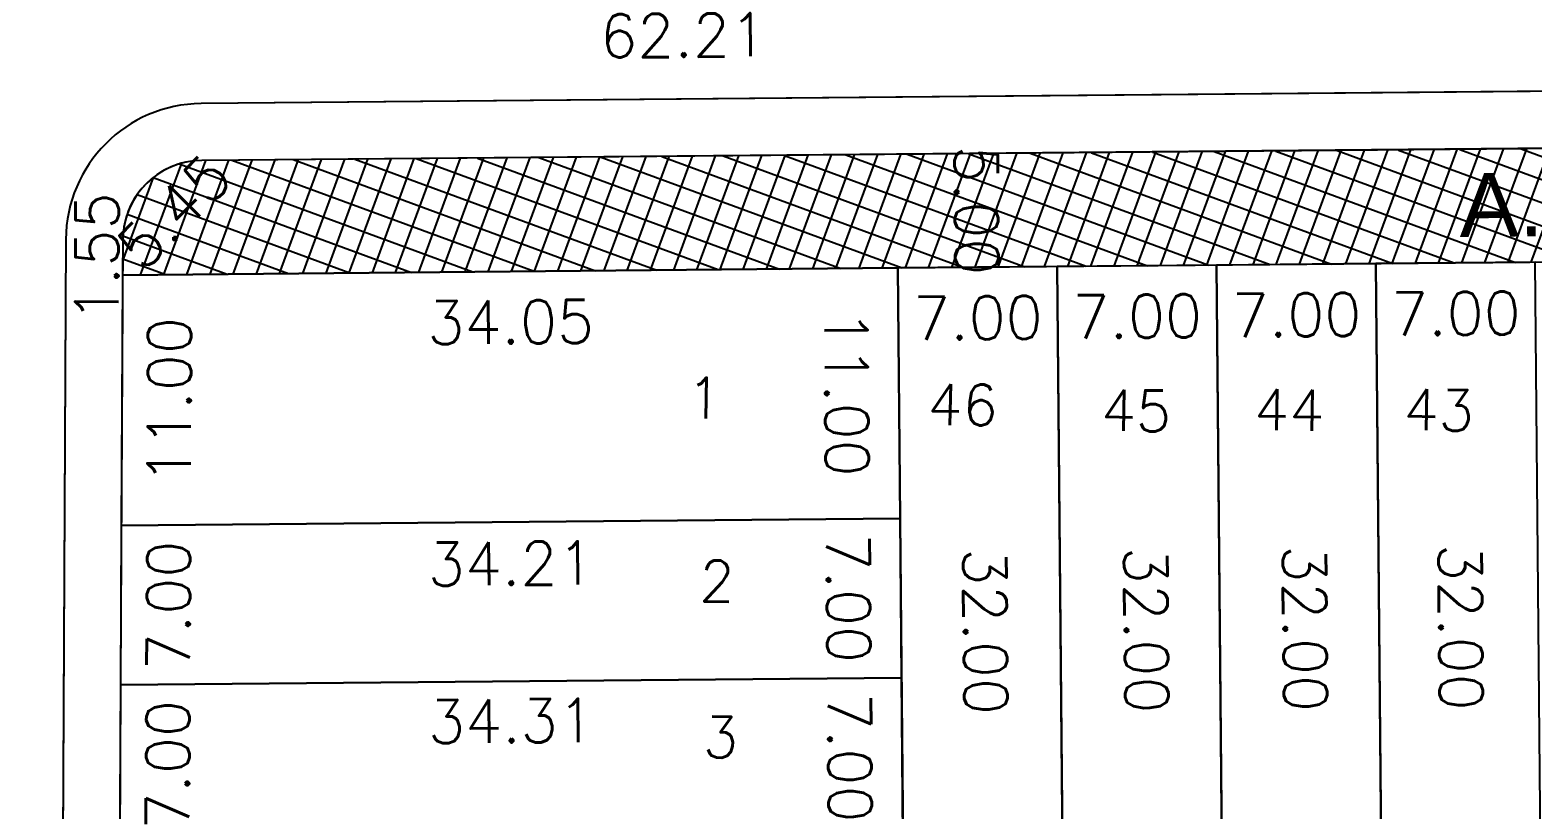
# Model space of a CAD drawing. Header units: millimetres. Extents: x -4430026 to 4783824, y 584 to 9593110.
# Drawn here: x 2426 to 2492.1, y 1470.8 to 1505 of the extents above; entities that cross this region are included whole.
import ezdxf
from ezdxf.enums import TextEntityAlignment as Align

# ---------------------------------------------------------------- set-up
doc = ezdxf.new("R2010")
doc.units = ezdxf.units.MM
doc.linetypes.add('CONTINUO', pattern=[0])
for name, color, linetype in [('Bra-Rua Calçadas', 1, 'Continuous'), ('Calçada', 1, 'Continuous'), ('Cota', 8, 'Continuous'), ('COTAS', 8, 'Continuous'), ('Lotes', 2, 'Continuous'), ('Numero de lotes', 5, 'Continuous'), ('TXT A.VERDES', 7, 'Continuous'), ('Área Verde Alameda etc.', 92, 'Continuous')]:
    doc.layers.add(name, color=color, linetype=linetype)
doc.styles.add('arcad1', font='romans.shx')
doc.styles.add('ROMANS', font='romans.shx')
doc.dimstyles.new('BOLA100', dxfattribs={"dimscale": 0, "dimtxt": 1.9, "dimasz": 0.18, "dimexe": 0.18, "dimexo": 0.063, "dimgap": 0, "dimtad": 1, "dimzin": 4, "dimdsep": 46, "dimtxsty": 'ROMANS', "dimcen": 0.09, "dimse1": 1, "dimse2": 1, "dimsd1": 1, "dimsd2": 1, "dimclrt": 256, "dimaunit": 1, "dimadec": 4, "dimazin": 0, "dimtfac": 1.2, "dimtix": 1, "dimtmove": 2, "dimatfit": 3, "dimfxl": 1, "dimtvp": 2, "dimtolj": 1, "dimtzin": 4, "dimarcsym": 0})

# ---------------------------------------------------------------- blocks, each defined once
blk = doc.blocks.new('*D6601')
at = {"layer": 'DEFPOINTS', "color": 0}
for p in [(2430.105068930878, 1494.248102849398), (2464.157103695429, 1494.557508569259), (2464.18590302142, 1491.387962607716)]:
    blk.add_point(p, dxfattribs=at)
at = {"layer": 'Cota', "insert": (2447.151254046261, 1492.183220534136), "char_height": 1.9, "attachment_point": 5, "rotation": 0.5205901552238011, "style": 'ROMANS'}
blk.add_mtext('\\A1;34.05', dxfattribs=at)
blk = doc.blocks.new('*D6620')
at = {"layer": 'DEFPOINTS', "color": 0}
for p in [(2464.257048446672, 1483.557962622542), (2430.048487440205, 1483.247134665076), (2464.282228896378, 1480.78669662406)]:
    blk.add_point(p, dxfattribs=at)
at = {"layer": 'Cota', "insert": (2447.169316800285, 1481.581243431678), "char_height": 1.9, "attachment_point": 5, "rotation": 0.5205901537388129, "style": 'ROMANS'}
blk.add_mtext('\\A1;34.21', dxfattribs=at)
blk = doc.blocks.new('*D6621')
at = {"layer": 'DEFPOINTS', "color": 0}
for p in [(2430.01248103798, 1476.246518544901), (2464.320649662508, 1476.558251567233), (2464.345067970399, 1473.870864076589)]:
    blk.add_point(p, dxfattribs=at)
at = {"layer": 'Cota', "insert": (2447.182352065167, 1474.664958351773), "char_height": 1.9, "attachment_point": 5, "rotation": 0.5205901602903866, "style": 'ROMANS'}
blk.add_mtext('\\A1;34.31', dxfattribs=at)
blk = doc.blocks.new('*D6650')
at = {"layer": 'DEFPOINTS', "color": 0}
for p in [(2430.01248103798, 1476.246518544901), (2433.053036544055, 1476.23358251069), (2429.97647463203, 1469.245902424727)]:
    blk.add_point(p, dxfattribs=at)
at = {"layer": 'Cota', "insert": (2432.088153035417, 1472.737302950001), "char_height": 1.9, "attachment_point": 5, "rotation": 89.75623674998181, "style": 'ROMANS'}
blk.add_mtext('\\A1;7.00', dxfattribs=at)
blk = doc.blocks.new('*D6651')
at = {"layer": 'DEFPOINTS', "color": 0}
for p in [(2430.048487440205, 1483.247134665076), (2433.082820755939, 1483.234225103155), (2430.01248103798, 1476.246518544901)]:
    blk.add_point(p, dxfattribs=at)
at = {"layer": 'Cota', "insert": (2432.1179372473, 1479.737945542474), "char_height": 1.9, "attachment_point": 5, "rotation": 89.75623674998181, "style": 'ROMANS'}
blk.add_mtext('\\A1;7.00', dxfattribs=at)
blk = doc.blocks.new('*D6652')
at = {"layer": 'DEFPOINTS', "color": 0}
for p in [(2430.105068930878, 1494.248102849398), (2433.129624523735, 1494.235234886769), (2430.048487440205, 1483.247134665076)]:
    blk.add_point(p, dxfattribs=at)
at = {"layer": 'Cota', "insert": (2432.156231240034, 1488.738771730501), "char_height": 1.9, "attachment_point": 5, "rotation": 89.75623674998181, "style": 'ROMANS'}
blk.add_mtext('\\A1;11.00', dxfattribs=at)
blk = doc.blocks.new('*D6658')
at = {"layer": 'DEFPOINTS', "color": 0}
for p in [(2461.069341207501, 1476.546097050476), (2462.407021410634, 1476.558251563508), (2462.47062262321, 1469.558540506337)]:
    blk.add_point(p, dxfattribs=at)
at = {"layer": 'Cota', "insert": (2462.05110259876, 1473.054873114639), "char_height": 1.9, "attachment_point": 5, "rotation": 270.5205901478312, "style": 'ROMANS'}
blk.add_mtext('\\A1;7.00', dxfattribs=at)
blk = doc.blocks.new('*D6659')
at = {"layer": 'DEFPOINTS', "color": 0}
for p in [(2461.005739998651, 1483.545808109498), (2462.343420203181, 1483.557962622543), (2462.407021410634, 1476.558251563508)]:
    blk.add_point(p, dxfattribs=at)
at = {"layer": 'Cota', "insert": (2461.987501389918, 1480.054584172752), "char_height": 1.9, "attachment_point": 5, "rotation": 270.5205901478312, "style": 'ROMANS'}
blk.add_mtext('\\A1;7.00', dxfattribs=at)
blk = doc.blocks.new('*D6660')
at = {"layer": 'DEFPOINTS', "color": 0}
for p in [(2460.9057952424, 1494.545354054362), (2462.243475445883, 1494.557508567397), (2462.343420203181, 1483.557962622543)]:
    blk.add_point(p, dxfattribs=at)
at = {"layer": 'Cota', "insert": (2461.905728407883, 1489.0542126747), "char_height": 1.9, "attachment_point": 5, "rotation": 270.5205901478312, "style": 'ROMANS'}
blk.add_mtext('\\A1;11.00', dxfattribs=at)
blk = doc.blocks.new('*D6981')
at = {"layer": 'DEFPOINTS', "color": 0}
for p in [(2464.157103695428, 1494.557508569259, 51.85376853344381), (2471.1568147526, 1494.621109781835, 51.85376853344381), (2471.185614081153, 1491.451563816566)]:
    blk.add_point(p, dxfattribs=at)
at = {"layer": 'Cota', "insert": (2467.677126958944, 1492.369723994759), "char_height": 1.9, "attachment_point": 5, "rotation": 0.5205902009206878, "style": 'ROMANS'}
blk.add_mtext('\\A1;7.00', dxfattribs=at)
blk = doc.blocks.new('*D6982')
at = {"layer": 'DEFPOINTS', "color": 0}
for p in [(2471.1568147526, 1494.621109781835, 51.85376853344381), (2478.156525812565, 1494.684710994411, 51.85376853344381), (2478.185325141102, 1491.515165031005)]:
    blk.add_point(p, dxfattribs=at)
at = {"layer": 'Cota', "insert": (2474.676838017495, 1492.433325209185), "char_height": 1.9, "attachment_point": 5, "rotation": 0.5205902009206878, "style": 'ROMANS'}
blk.add_mtext('\\A1;7.00', dxfattribs=at)
blk = doc.blocks.new('*D6983')
at = {"layer": 'DEFPOINTS', "color": 0}
for p in [(2485.156236868339, 1494.7483122014, 51.85376853344381), (2478.156525812565, 1494.684710994411, 51.85376853344381), (2485.185036196842, 1491.578766241719)]:
    blk.add_point(p, dxfattribs=at)
at = {"layer": 'Cota', "insert": (2481.676549075356, 1492.496926419919), "char_height": 1.9, "attachment_point": 5, "rotation": 0.5205902009206878, "style": 'ROMANS'}
blk.add_mtext('\\A1;7.00', dxfattribs=at)
blk = doc.blocks.new('*D6984')
at = {"layer": 'DEFPOINTS', "color": 0}
for p in [(2485.156236867408, 1494.7483122014, 51.85376853344381), (2492.155947924114, 1494.811913417701, 51.85376853344381), (2492.184747252684, 1491.642367450569)]:
    blk.add_point(p, dxfattribs=at)
at = {"layer": 'Cota', "insert": (2488.67626013069, 1492.560527628764), "char_height": 1.9, "attachment_point": 5, "rotation": 0.5205902009206878, "style": 'ROMANS'}
blk.add_mtext('\\A1;7.00', dxfattribs=at)
blk = doc.blocks.new('*D7009')
at = {"layer": 'DEFPOINTS', "color": 0}
for p in [(2485.156236870668, 1494.748312203262, 51.85376853344381), (2487.78842537605, 1494.772228959343), (2485.446985262433, 1462.749633081306, 51.85376853344381)]:
    blk.add_point(p, dxfattribs=at)
at = {"layer": 'Cota', "insert": (2488.883760363729, 1478.781520991617), "char_height": 1.9, "attachment_point": 5, "rotation": 270.52059017451273, "style": 'ROMANS'}
blk.add_mtext('\\A1;32.00', dxfattribs=at)
blk = doc.blocks.new('*D7010')
at = {"layer": 'DEFPOINTS', "color": 0}
for p in [(2480.949557830938, 1494.710089213719), (2478.156525813962, 1494.684710992549, 51.85376853344381), (2478.4472742034, 1462.686031872456, 51.85376853344381)]:
    blk.add_point(p, dxfattribs=at)
at = {"layer": 'Cota', "insert": (2482.044892811161, 1478.719381246425), "char_height": 1.9, "attachment_point": 5, "rotation": 270.5205901478312, "style": 'ROMANS'}
blk.add_mtext('\\A1;32.00', dxfattribs=at)
blk = doc.blocks.new('*D7011')
at = {"layer": 'DEFPOINTS', "color": 0}
for p in [(2471.156814754928, 1494.621109779973), (2473.974421825605, 1494.646711296524), (2471.44756314716, 1462.622430658017, 51.85376853344381)]:
    blk.add_point(p, dxfattribs=at)
at = {"layer": 'Cota', "insert": (2475.069756805837, 1478.656003328286), "char_height": 1.9, "attachment_point": 5, "rotation": 270.5205901478312, "style": 'ROMANS'}
blk.add_mtext('\\A1;32.00', dxfattribs=at)
blk = doc.blocks.new('*D7012')
at = {"layer": 'DEFPOINTS', "color": 0}
for p in [(2464.157103695894, 1494.557508571122, 51.85376853344381), (2466.906180222868, 1494.582487401186), (2464.447852085798, 1462.558829447303, 51.85376853344381)]:
    blk.add_point(p, dxfattribs=at)
at = {"layer": 'Cota', "insert": (2468.001515203108, 1478.591779432028), "char_height": 1.9, "attachment_point": 5, "rotation": 270.5205901478312, "style": 'ROMANS'}
blk.add_mtext('\\A1;32.00', dxfattribs=at)
blk = doc.blocks.new('*D7569')
at = {"layer": 'DEFPOINTS', "color": 0}
for p in [(2429.932543056128, 1495.797679598991), (2430.113034125288, 1495.796751275707), (2430.105068931226, 1494.248102849398)]:
    blk.add_point(p, dxfattribs=at)
at = {"layer": 'Cota', "insert": (2428.978573024375, 1495.028241474986), "char_height": 1.9, "attachment_point": 5, "rotation": 89.70531208324422, "style": 'ROMANS'}
blk.add_mtext('\\A1;1.55', dxfattribs=at)
blk = doc.blocks.new('*D13732')
at = {"layer": 'DEFPOINTS', "color": 0, "linetype": 'ByBlock'}
for p in [(2485.836728876675, 1506.232050592846), (2423.633233833265, 1505.641589480127), (2485.856779297919, 1504.119792475239)]:
    blk.add_point(p, dxfattribs=at)
at = {"layer": 'COTAS', "linetype": 'ByBlock', "insert": (2454.74601439244, 1504.774519121489), "char_height": 1.9, "attachment_point": 5, "rotation": 0.5438587274732652, "style": 'ROMANS'}
blk.add_mtext('\\A1;62.21', dxfattribs=at)

msp = doc.modelspace()

# ---------------------------------------------------------------- hatches: boundary and pattern name
at = {"layer": 'Área Verde Alameda etc.'}
h = msp.add_hatch(dxfattribs=at)
h.set_pattern_fill('ANSI37', color=256, scale=0.3, angle=24.82082076021936, style=0)
h.set_pattern_definition([(69.82082076021932, (-350710.3129513949, -9590084.730252339), (-0.8940340631347666, 0.3285716724776191), []), (159.8208207602193, (-350710.3129513949, -9590084.730252339), (-0.3285716724776191, -0.8940340631347666), [])])
edge = h.paths.add_edge_path()
edge.add_arc((2600.120399807742, 1496.791659284432), 4.000000000018944, 359.7053121100107, 450.4169223390604)
edge.add_line((2600.091293394436, 1500.791553385604), (2485.234669551124, 1499.729037115399))
edge.add_line((2485.234669551124, 1499.729037115399), (2433.58246809045, 1499.27861682703))
edge.add_line((2433.58246809045, 1499.27861682703), (2433.581186631565, 1499.278605416466))
edge.add_arc((2433.612987830931, 1495.778749894399), 3.499999998802781, 90.52059987980992, 168.7181959123694)
edge.add_arc((2433.612987829883, 1495.778749892537), 3.499999997752149, 168.7181958791112, 179.7053120488335)
edge.add_line((2430.113034125288, 1495.796751275707), (2430.105068931227, 1494.248102849398))
edge.add_line((2430.105068931227, 1494.248102849398), (2464.15710369764, 1494.557508571122))
edge.add_line((2464.15710369764, 1494.557508571122), (2562.153058498969, 1495.44792552856))
edge.add_line((2562.153058498969, 1495.44792552856), (2596.115022810047, 1495.756512843121))
edge.add_line((2596.115022810047, 1495.756512843121), (2596.115040914958, 1495.754555909012))
edge.add_line((2596.115040914958, 1495.754555909012), (2599.115195174572, 1495.782309752006))
edge.add_line((2599.115195174572, 1495.782309752006), (2598.808382152451, 1436.129582868938))
edge.add_arc((2594.308441673451, 1436.15272749779), 4.499999998709352, 322.0935771981903, 359.7053121336411, ccw=False)
edge.add_line((2597.859010158443, 1433.388046065394), (2575.18625128396, 1404.270339373548))
edge.add_line((2575.18625128396, 1404.270339373548), (2559.328282682562, 1416.618286347065))
edge.add_arc((2515.400566556711, 1360.203698199291), 71.49999999941477, 52.09357717580588, 107.345051636251)
edge.add_line((2494.084592598827, 1428.452355725739), (2471.821222523098, 1421.498879509095))
edge.add_line((2471.821222523098, 1421.498879509095), (2471.821222124492, 1421.498923335273))
edge.add_arc((2463.37133346747, 1448.717471823145), 28.50000000180173, 266.0849091851491, 287.24674511473023, ccw=False)
edge.add_arc((2463.506333778483, 1464.553832843948), 44.31873187325987, 230.6280255411862, 267.308765989116, ccw=False)
edge.add_arc((2463.371333460427, 1448.717471817557), 33.50000000160471, 213.3648967111038, 271.758041465927)
edge.add_arc((2463.371333459263, 1448.717471815694), 33.49999999942933, 271.7580414680149, 278.334113793074)
edge.add_arc((2463.371333418576, 1448.71747179148), 33.49999998136616, 278.3341138679301, 280.7380267721213)
edge.add_arc((2463.371333435456, 1448.717471843634), 33.50000002946208, 280.7380267271366, 283.1585204663675)
edge.add_arc((2463.371333306759, 1448.717471784029), 33.50000000072752, 283.1585207039087, 284.2421387254842)
edge.add_arc((2463.371333556703, 1448.717471836183), 33.49999998978848, 284.2421382891939, 287.3450514675355)
edge.add_line((2473.358538041228, 1416.740828080151), (2495.575220152141, 1423.679722331513))
edge.add_arc((2515.40056656195, 1360.203698203016), 66.49999999571736, 52.093577173756785, 107.34505163857901, ccw=False)
edge.add_line((2556.256414426827, 1412.673210252125), (2573.29790585382, 1399.403702797417))
edge.add_arc((2575.448213640471, 1402.165256062571), 3.500000001945207, 232.093577112443, 302.3188004698627)
edge.add_arc((2575.448213622718, 1402.165256055121), 3.500000005087499, 302.3188007806744, 322.0935774433352)
edge.add_line((2578.209766902832, 1400.014948282439), (2601.804086253384, 1430.316177802209))
edge.add_arc((2594.308441675488, 1436.152727494065), 9.499999997033388, 322.0935771866016, 334.2591320507128)
edge.add_arc((2594.308441670599, 1436.15272749034), 9.500000000155616, 334.259132083758, 359.7053121549581)
edge.add_line((2603.808316018303, 1436.103866610725), (2604.120346901344, 1496.771086279351))

# ---------------------------------------------------------------- linework, layer by layer
at = {"layer": 'Bra-Rua Calçadas'}
for points in [[(2434.763421366793, 1431.28654052322, 0.344283246610583), (2473.358538037503, 1416.740828083877), (2495.575220148881, 1423.67972232965, -0.2458617216254934), (2556.256414422171, 1412.67321025585), (2573.297905855683, 1399.403702793692, 0.4142135623732232), (2578.209766902832, 1400.014948282439), (2601.804086253384, 1430.316177802209, 0.1656015335319785), (2603.808316018303, 1436.103866610725), (2604.120346901344, 1496.771086279351, 0.4190157121770457), (2600.075503110291, 1500.791407309521), (2485.234669549727, 1499.729037119124), (2433.582468089518, 1499.278616825167, 0.4101588972071159), (2430.113034124357, 1495.796751275707), (2430.089630987366, 1491.246549993802)], [(2600.091293394436, 1500.791553385604), (2485.234669551124, 1499.729037115399), (2433.58246809045, 1499.27861682703), (2433.581186631565, 1499.278605416466, 0.3550891612407241), (2430.180618901608, 1496.46347138663, 0.04797709861990202), (2430.113034125288, 1495.796751275707), (2430.105068931227, 1494.248102849398), (2464.15710369764, 1494.557508571122), (2562.153058498969, 1495.44792552856)]]:
    msp.add_lwpolyline(points, format="xyb", dxfattribs=at)
at = {"layer": 'Calçada', "lineweight": -3}
for p, q in [((2600.568486352322, 1503.295999031563), (2433.558472509832, 1501.778502233375)), ((2600.568486352322, 1503.295999031563), (2433.558472509832, 1501.778502233375)), ((2427.613067192362, 1495.809609405745), (2427.371809614693, 1448.902628863279)), ((2427.613067192362, 1495.809609405745), (2427.371809615624, 1448.902628863279))]:
    msp.add_line(p, q, dxfattribs=at)
for points in [[(2606.622922317927, 1497.265387184967, 0.4183873915324101), (2600.568486352322, 1503.295999031563), (2433.558472509832, 1501.778502233375, 0.4100520153660303), (2427.613067192362, 1495.809609405745), (2427.371809614693, 1448.902628863279, 0.5075470004174796), (2474.103851815091, 1414.354511387695), (2496.320533921347, 1421.293405637194, -0.2458617216255042), (2554.720480293838, 1410.700672203724), (2571.76197172409, 1397.431164754603, 0.41421356237337), (2580.182304949836, 1398.479014150847), (2603.776624299922, 1428.780243672479, 0.1656015335320142), (2606.308282955421, 1436.091008484412)], [(2606.622922318393, 1497.265387184967, 0.4183873915324101), (2600.568486352322, 1503.295999031563), (2433.558472509832, 1501.778502233375, 0.4100520153660303), (2427.613067192362, 1495.809609405745), (2427.371809615624, 1448.902628863279, 0.5075470004174796), (2474.103851815556, 1414.354511389558), (2496.320533922279, 1421.293405637194, -0.2458617216255042), (2554.720480294303, 1410.700672203724), (2571.76197172409, 1397.431164754603, 0.41421356237337), (2580.182304952164, 1398.479014148984), (2603.776624299922, 1428.780243672479, 0.1656015335320142), (2606.308282955421, 1436.091008484412)], [(2604.122955384535, 1497.278245315004, 0.3332525206078411), (2600.591201070567, 1500.796102225829), (2433.58118722668, 1499.278605422054, 0.4100520153660964), (2430.113034125288, 1495.796751275707), (2429.871776549482, 1448.889770735104, 0.5075470004174845), (2473.358538038434, 1416.740828083877), (2495.575220149347, 1423.679722331513, -0.2458617216255025), (2556.256414423568, 1412.67321025585), (2573.297905855683, 1399.403702799279, 0.4142135623737496), (2578.209766904229, 1400.014948282439), (2601.804086254315, 1430.316177804072, 0.1656015335320091), (2603.808316019235, 1436.103866610725)], [(2604.122955385466, 1497.278245315004, 0.3332525203878572), (2600.591201070567, 1500.796102225829), (2433.581187227612, 1499.278605422054, 0.4100520153660964), (2430.11303412622, 1495.79675127757), (2429.871776549948, 1448.889770736967, 0.5075470004174845), (2473.358538041228, 1416.740828080151), (2495.575220150278, 1423.679722331513, -0.2458617216255025), (2556.256414423568, 1412.67321025585), (2573.297905855683, 1399.403702799279, 0.4142135623737496), (2578.209766904229, 1400.014948282439), (2601.804086254315, 1430.316177804072, 0.1656015335320091), (2603.808316020166, 1436.103866610725)]]:
    msp.add_lwpolyline(points, format="xyb", close=True, dxfattribs=at)
at = {"layer": 'Lotes'}
for p, q in [((2485.156236868688, 1494.7483122014), (2478.156525814311, 1494.684710992549)), ((2492.155947925394, 1494.811913417701), (2485.156236867757, 1494.7483122014)), ((2485.156236868688, 1494.7483122014), (2485.782180697528, 1425.859279140879)), ((2464.157103696243, 1494.557508571122), (2430.105068931227, 1494.248102849398)), ((2471.156814752949, 1494.621109781835), (2464.15710369764, 1494.557508571122)), ((2464.15710369764, 1494.557508571122), (2464.257048455403, 1483.557962622542)), ((2464.257048455403, 1483.557962626267), (2464.157103696243, 1494.557508571122)), ((2478.156525812914, 1494.684710994411), (2471.15681475388, 1494.621109781835)), ((2471.15681475388, 1494.621109781835), (2471.821222125423, 1421.498923335273)), ((2478.15652581338, 1494.684710990686), (2478.801701609382, 1423.679079324056)), ((2430.048487440554, 1483.247134665076), (2464.257048455403, 1483.557962626267)), ((2464.257048454472, 1483.557962626267), (2430.048487440554, 1483.247134665076)), ((2464.257048455403, 1483.557962622542), (2464.320649667048, 1476.558251565371)), ((2464.320649667048, 1476.558251565371), (2464.257048454472, 1483.557962626267)), ((2430.012481038329, 1476.246518544901), (2464.320649667048, 1476.558251565371)), ((2464.320649667048, 1476.558251565371), (2430.012481038329, 1476.246518544901)), ((2464.320649667048, 1476.558251565371), (2464.384250878227, 1469.5585405082)), ((2464.384250878227, 1469.5585405082), (2464.320649667048, 1476.558251565371))]:
    msp.add_line(p, q, dxfattribs=at)
at = {"layer": 'Lotes', "linetype": 'CONTINUO', "lineweight": -3}
for p, q in [((2464.257048456335, 1483.557962626267), (2464.15710369764, 1494.557508571122)), ((2464.15710369764, 1494.557508571122), (2464.447852091269, 1462.558829451028)), ((2430.048487440554, 1483.247134665076), (2464.257048456335, 1483.557962626267)), ((2464.257048456335, 1483.557962626267), (2430.048487440554, 1483.247134665076)), ((2464.32064966798, 1476.558251565371), (2464.257048456335, 1483.557962626267)), ((2464.32064966798, 1476.558251565371), (2430.012481038329, 1476.246518544901)), ((2430.012481038329, 1476.246518544901), (2464.32064966798, 1476.558251565371)), ((2464.384250879624, 1469.5585405082), (2464.32064966798, 1476.558251565371))]:
    msp.add_line(p, q, dxfattribs=at)
at = {"layer": 'Lotes', "lineweight": -3}
for p, q in [((2464.15710369764, 1494.557508571122), (2464.832236335949, 1420.254939204131)), ((2464.257048456335, 1483.557962626267), (2430.048487440554, 1483.247134665076)), ((2464.32064966798, 1476.558251565371), (2430.012481038329, 1476.246518544901))]:
    msp.add_line(p, q, dxfattribs=at)
at = {"layer": 'Lotes'}
msp.add_lwpolyline([(2464.15710369764, 1494.557508571122), (2562.1530584999, 1495.44792552856)], dxfattribs=at)
for points in [[(2485.156236869154, 1494.748312205125), (2478.156525813845, 1494.684710994411), (2478.447274205146, 1462.686031872455), (2485.44698526418, 1462.749633083169)], [(2492.155947924928, 1494.811913417701), (2485.156236870085, 1494.748312205125), (2485.446985265111, 1462.749633083169), (2492.446696319023, 1462.813234295745)], [(2464.157103695778, 1494.557508569259), (2430.105068931227, 1494.248102849398), (2430.089630987366, 1491.246549993802), (2430.048487439622, 1483.247134663213), (2464.257048451213, 1483.557962624405)], [(2471.156814755743, 1494.621109779973), (2464.157103696243, 1494.557508572985), (2464.257048451678, 1483.557962624405), (2464.32064966472, 1476.558251565371), (2464.38425087683, 1469.558540506337), (2464.447852087078, 1462.558829443578), (2471.447563149371, 1462.622430659879)], [(2478.156525813845, 1494.684710994411), (2471.156814754811, 1494.621109781835), (2471.447563149371, 1462.622430659879), (2478.447274205146, 1462.686031872455)], [(2464.257048451213, 1483.557962624405), (2430.048487438691, 1483.247134663213), (2430.012481034604, 1476.246518543039), (2464.320649664254, 1476.558251565371)], [(2464.320649666117, 1476.558251565371), (2430.012481035536, 1476.246518543039), (2429.976474631914, 1469.245902424727), (2464.384250877296, 1469.558540506337)]]:
    msp.add_lwpolyline(points, close=True, dxfattribs=at)
at = {"layer": 'Área Verde Alameda etc.'}
msp.add_line((2485.234669550659, 1499.729037119124), (2483.557394154706, 1499.732702352155), dxfattribs=at)
for points in [[(2434.763421366793, 1431.28654052322, 0.344283246610583), (2473.358538037503, 1416.740828083877), (2495.575220148881, 1423.67972232965, -0.2458617216254934), (2556.256414422171, 1412.67321025585), (2573.297905855683, 1399.403702793692, 0.4142135623732232), (2578.209766902832, 1400.014948282439), (2601.804086253384, 1430.316177802209, 0.1656015335319785), (2603.808316018303, 1436.103866610725), (2604.120346901344, 1496.771086279351, 0.4190157121770457), (2600.075503110291, 1500.791407309521), (2485.234669549727, 1499.729037119124), (2433.582468089518, 1499.278616825167, 0.4101588972071159), (2430.113034124357, 1495.796751275707), (2430.089630987366, 1491.246549993802)], [(2600.091293394436, 1500.791553385604), (2485.234669551124, 1499.729037115399), (2433.58246809045, 1499.27861682703), (2433.581186631565, 1499.278605416466, 0.3550891612407241), (2430.180618901608, 1496.46347138663, 0.04797709861990202), (2430.113034125288, 1495.796751275707), (2430.105068931227, 1494.248102849398), (2464.15710369764, 1494.557508571122), (2562.153058498969, 1495.44792552856)]]:
    msp.add_lwpolyline(points, format="xyb", dxfattribs=at)

# ---------------------------------------------------------------- texts
at = {"layer": 'Cota', "char_height": 1.9, "attachment_point": 5, "style": 'ROMANS'}
for s, insert, rotation in [('\\A1;5.45', (2432.363914113945, 1497.033864973162), 45.10246668341464), ('\\A1;5.00', (2467.616082062874, 1497.08210047153), 270.4996210553972)]:
    msp.add_mtext(s, dxfattribs=dict(at, insert=insert, rotation=rotation))
at = {"layer": 'Numero de lotes', "style": 'arcad1'}
for s, p in [('1', (2455.661605247167, 1488.843956248883, 103.7075370668876)), ('46', (2467.004749033005, 1488.550148731146, 103.7075370668876)), ('45', (2474.63064184446, 1488.291238436524, 103.7075370668876)), ('44', (2481.352010394317, 1488.328002682004, 103.7075370668876)), ('43', (2487.922060454135, 1488.319856509615, 103.7075370668876)), ('2', (2456.214302731549, 1480.807951940272, 103.7075370668876)), ('3', (2456.370289203116, 1473.955157013659, 103.7075370668876))]:
    msp.add_text(s, height=1.799999999999999, rotation=358.9753949972398, dxfattribs=at).set_placement(p, align=Align.MIDDLE_CENTER)
at = {"layer": 'TXT A.VERDES', "linetype": 'CONTINUO', "insert": (2488.808022667583, 1498.710537340541, 103.7075370668876), "char_height": 2.799999999999996, "width": 43.98267497603154, "attachment_point": 1, "rotation": 0.6688876633211118, "style": 'arcad1'}
msp.add_mtext('{\\fArial|b0|i0|c0|p34;A.V.A 69}', dxfattribs=at)

# ---------------------------------------------------------------- dimensions: what is measured, and where the dimension line sits
at = {"layer": 'Cota'}
for p1, p2, distance, picture, middle in [((2430.105068931227, 1494.248102849398), (2430.113034125288, 1495.796751275707), 0.18049345647583095, '*D7569', (2428.978573024375, 1495.028241474986)), ((2430.105068930878, 1494.248102849398), (2464.157103695428, 1494.557508569259), -3.1696767979576714, '*D6601', (2447.151254046261, 1492.183220534136)), ((2430.048487440205, 1483.247134665076), (2464.257048446672, 1483.557962622542), -2.7713803942061, '*D6620', (2447.169316800285, 1481.581243431678)), ((2430.01248103798, 1476.246518544901), (2464.320649662508, 1476.558251567234), -2.687498423931775, '*D6621', (2447.182352065167, 1474.664958351773))]:
    dim = msp.add_aligned_dim(p1=p1, p2=p2, distance=distance, dimstyle='BOLA100', override={"dimscale": 1}, dxfattribs=at)
    dim.commit()
    dim.dimension.update_dxf_attribs({"geometry": picture, "text_midpoint": middle})
for base, p1, p2, angle, picture, middle in [((2485.185036196842, 1491.578766241719, -51.85376853344381), (2478.156525812565, 1494.684710994411), (2485.156236868339, 1494.7483122014), 180.5205902009207, '*D6983', (2481.676549075356, 1492.496926419919, -51.85376853344381)), ((2480.949557830938, 1494.710089213719, -51.85376853344381), (2478.4472742034, 1462.686031872455), (2478.156525813962, 1494.684710992549), 270.5205901478312, '*D7010', (2482.044892811161, 1478.719381246425, -51.85376853344381)), ((2492.184747252684, 1491.642367450569, -51.85376853344381), (2485.156236867408, 1494.7483122014), (2492.155947924113, 1494.811913417701), 180.5205902009207, '*D6984', (2488.67626013069, 1492.560527628764, -51.85376853344381)), ((2487.78842537605, 1494.772228959343, -51.85376853344381), (2485.446985262433, 1462.749633081306), (2485.156236870667, 1494.748312203262), 270.5205901745127, '*D7009', (2488.883760363729, 1478.781520991617, -51.85376853344381)), ((2433.129624523735, 1494.235234886769), (2430.048487440205, 1483.247134665076), (2430.105068930878, 1494.248102849398), 269.7562367499818, '*D6652', (2432.156231240034, 1488.738771730501)), ((2460.9057952424, 1494.545354054362), (2462.34342020318, 1483.557962622542), (2462.243475445883, 1494.557508567397), 270.5205901478312, '*D6660', (2461.905728407883, 1489.0542126747)), ((2471.185614081153, 1491.451563816566, -51.85376853344381), (2464.157103695428, 1494.557508569259), (2471.1568147526, 1494.621109781835), 180.5205902009207, '*D6981', (2467.677126958944, 1492.369723994759, -51.85376853344381)), ((2466.906180222868, 1494.582487401186, -51.85376853344381), (2464.447852085797, 1462.558829447303), (2464.157103695894, 1494.557508571122), 270.5205901478312, '*D7012', (2468.001515203108, 1478.591779432028, -51.85376853344381)), ((2478.185325141102, 1491.515165031005, -51.85376853344381), (2471.1568147526, 1494.621109781835), (2478.156525812565, 1494.684710994411), 180.5205902009207, '*D6982', (2474.676838017495, 1492.433325209185, -51.85376853344381)), ((2473.974421825605, 1494.646711296524, -51.85376853344381), (2471.44756314716, 1462.622430658017), (2471.156814754928, 1494.621109779973, -51.85376853344381), 270.5205901478312, '*D7011', (2475.069756805837, 1478.656003328286, -51.85376853344381)), ((2461.005739998651, 1483.545808109498), (2462.407021410634, 1476.558251563508), (2462.34342020318, 1483.557962622542), 270.5205901478312, '*D6659', (2461.987501389918, 1480.054584172752)), ((2433.082820755939, 1483.234225103155), (2430.01248103798, 1476.246518544901), (2430.048487440205, 1483.247134665076), 269.7562367499818, '*D6651', (2432.1179372473, 1479.737945542474)), ((2433.053036544055, 1476.23358251069), (2429.976474632031, 1469.245902424727), (2430.01248103798, 1476.246518544901), 269.7562367499818, '*D6650', (2432.088153035417, 1472.737302950001)), ((2461.069341207501, 1476.546097050476), (2462.47062262321, 1469.558540506337), (2462.407021410634, 1476.558251563508), 270.5205901478312, '*D6658', (2462.05110259876, 1473.054873114639))]:
    dim = msp.add_linear_dim(base=base, p1=p1, p2=p2, angle=angle, dimstyle='BOLA100', override={"dimscale": 1}, dxfattribs=at)
    dim.commit()
    dim.dimension.update_dxf_attribs({"geometry": picture, "text_midpoint": middle})
at = {"layer": 'COTAS', "linetype": 'ByBlock'}
dim = msp.add_aligned_dim(p1=(2423.633233833265, 1505.641589480127, 2.439200347918005), p2=(2485.836728876675, 1506.232050592846, 2.439200347918005), distance=-2.1123532788785924, dimstyle='BOLA100', override={"dimscale": 1, "dimfxl": 0.18}, dxfattribs=at)
dim.commit()
dim.dimension.update_dxf_attribs({"geometry": '*D13732', "text_midpoint": (2454.74601439244, 1504.774519121489, 2.439200347918005)})

doc.saveas('drawing.dxf')
